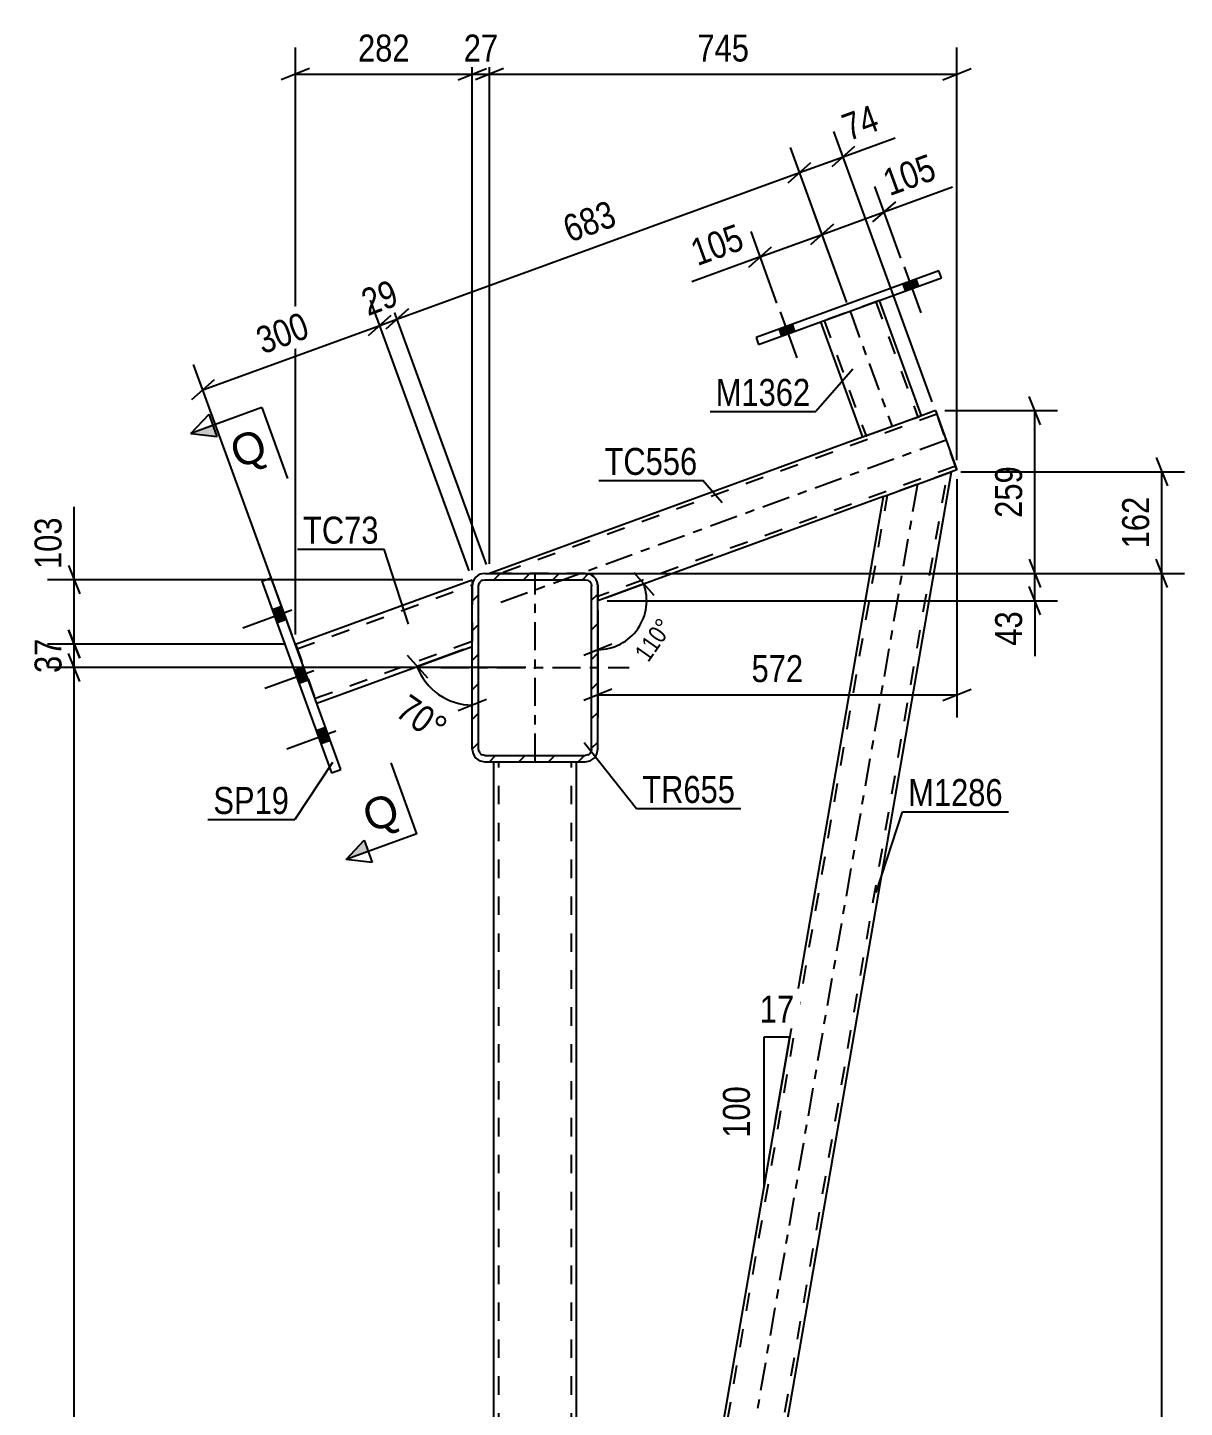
# Model space of a CAD drawing. Header units: millimetres. Extents: x -135 to 1054, y -647 to 194.
# Drawn here: x 74.4 to 197.3, y -452.7 to -306.1 of the extents above; entities that cross this region are included whole.
import ezdxf

# ---------------------------------------------------------------- set-up
doc = ezdxf.new("R2010")
doc.units = ezdxf.units.MM
doc.linetypes.add('DXK_LINE_DOT2', pattern=[3.9198, 1.9599, -1.9599])
doc.linetypes.add('DXK_LINE_DOT3', pattern=[5.9187, 2.979, -0.9799, 0.9799, -0.9799])
doc.styles.add('Arial', font='ARIAL.TTF', dxfattribs={"height": 0.2})
doc.styles.add('Arial Narrow', font='ARIALN.TTF', dxfattribs={"height": 0.2})

# ---------------------------------------------------------------- blocks, each defined once
blk = doc.blocks.new('Bolt-122571314-2929 - 2922')
at = {"linetype": 'Continuous'}
for points in [[(101.89, -369.01), (101.39, -367.63), (100.39, -367.99), (100.89, -369.37)], [(101.89, -369.01), (101.39, -367.63), (100.39, -367.99), (100.89, -369.37)], [(101.89, -369.01), (101.39, -367.63), (100.39, -367.99), (100.89, -369.37)], [(104.23, -375.43), (103.73, -374.05), (102.72, -374.41), (103.22, -375.79)], [(104.23, -375.43), (103.73, -374.05), (102.72, -374.41), (103.22, -375.79)], [(106.56, -381.85), (106.06, -380.47), (105.06, -380.83), (105.56, -382.21)], [(106.56, -381.85), (106.06, -380.47), (105.06, -380.83), (105.56, -382.21)], [(106.56, -381.85), (106.06, -380.47), (105.06, -380.83), (105.56, -382.21)]]:
    blk.add_hatch(color=1, dxfattribs=at).paths.add_polyline_path(points)
at = {"color": 1, "linetype": 'Continuous'}
for p, q in [((101.39, -367.63), (100.39, -367.99)), ((101.39, -367.63), (100.39, -367.99)), ((101.39, -367.63), (100.39, -367.99)), ((102.45, -368.02), (97.25, -369.91)), ((102.45, -368.02), (97.25, -369.91)), ((102.45, -368.02), (97.25, -369.91)), ((101.89, -369.01), (100.89, -369.37)), ((101.89, -369.01), (100.89, -369.37)), ((101.89, -369.01), (100.89, -369.37)), ((104.79, -374.44), (99.59, -376.33)), ((104.79, -374.44), (99.59, -376.33)), ((103.73, -374.05), (102.72, -374.41)), ((103.73, -374.05), (102.72, -374.41)), ((104.23, -375.43), (103.22, -375.79)), ((104.23, -375.43), (103.22, -375.79)), ((107.13, -380.86), (101.93, -382.76)), ((107.13, -380.86), (101.93, -382.76)), ((107.13, -380.86), (101.93, -382.76)), ((106.06, -380.47), (105.06, -380.83)), ((106.06, -380.47), (105.06, -380.83)), ((106.06, -380.47), (105.06, -380.83)), ((106.56, -381.85), (105.56, -382.21)), ((106.56, -381.85), (105.56, -382.21)), ((106.56, -381.85), (105.56, -382.21))]:
    blk.add_line(p, q, dxfattribs=at)
blk = doc.blocks.new('Part-122571314-2949 - 2922')
at = {"color": 7, "linetype": 'DXK_LINE_DOT3'}
blk.add_line((168.9, -354.62), (132.7, -563.92), dxfattribs=at)
at = {"color": 7, "linetype": 'DXK_LINE_DOT2'}
for p, q in [((133.45, -576.77), (172.08, -353.46)), ((172.51, -353.3), (165.29, -355.94)), ((172.51, -353.3), (172.51, -353.3)), ((132.7, -546.72), (165.73, -355.78)), ((165.29, -355.94), (165.29, -355.94)), ((132.7, -576.77), (132.7, -544.37)), ((132.7, -544.37), (132.7, -544.37)), ((132.7, -548.43), (132.7, -544.37)), ((133.45, -576.77), (132.7, -576.77)), ((133.63, -576.77), (133.79, -576.8)), ((133.79, -576.8), (133.85, -576.81)), ((133.85, -576.81), (133.79, -576.8))]:
    blk.add_line(p, q, dxfattribs=at)
at = {"color": 2, "linetype": 'Continuous'}
for p, q in [((133.85, -576.81), (172.51, -353.3)), ((165.29, -355.94), (172.51, -353.3)), ((172.51, -353.3), (172.51, -353.3)), ((132.7, -544.37), (165.29, -355.94)), ((165.29, -355.94), (165.29, -355.94)), ((132.7, -576.77), (132.7, -548.43)), ((133.62, -576.77), (133.36, -576.77)), ((133.63, -576.77), (133.62, -576.77))]:
    blk.add_line(p, q, dxfattribs=at)
blk = doc.blocks.new('Part-122571314-2963 - 2922')
at = {"color": 7, "linetype": 'DXK_LINE_DOT2'}
for p, q in [((164.88, -335.12), (158.62, -337.4)), ((164.5, -335.25), (168.96, -347.5)), ((164.88, -335.12), (164.88, -335.12)), ((164.88, -335.12), (164.88, -335.12)), ((158.62, -337.4), (158.62, -337.4)), ((158.62, -337.4), (158.62, -337.4)), ((158.99, -337.26), (163.45, -349.51)), ((168.59, -347.64), (169.12, -347.44)), ((169.33, -347.37), (169.34, -347.36)), ((169.33, -347.37), (169.34, -347.36)), ((163.08, -349.65), (163.08, -349.65)), ((163.08, -349.65), (163.08, -349.65)), ((163.45, -349.51), (163.48, -349.5)), ((163.48, -349.5), (163.54, -349.48)), ((163.54, -349.48), (163.56, -349.47))]:
    blk.add_line(p, q, dxfattribs=at)
at = {"color": 2, "linetype": 'Continuous'}
for p, q in [((169.34, -347.36), (164.88, -335.12)), ((158.62, -337.4), (163.08, -349.65)), ((168.59, -347.64), (163.08, -349.65)), ((169.28, -347.38), (168.59, -347.64)), ((169.33, -347.37), (169.28, -347.38))]:
    blk.add_line(p, q, dxfattribs=at)
at = {"color": 7, "linetype": 'DXK_LINE_DOT3'}
blk.add_line((161.75, -336.26), (166.21, -348.51), dxfattribs=at)
blk = doc.blocks.new('Part-122571314-3036 - 2922')
at = {"linetype": 'Continuous'}
h = blk.add_hatch(dxfattribs=at)
h.set_pattern_fill('', scale=0.7, style=0, pattern_type=0)
h.set_pattern_definition([(45, (121.63, -382.7673), (-1.57154, 1.57154), [])])
h.paths.add_polyline_path([(121.63, -365.43), (121.63, -382.77), (121.73, -383.28), (122.02, -383.71), (122.45, -384), (122.96, -384.1), (133.63, -384.1), (134.14, -384), (134.57, -383.71), (134.86, -383.28), (134.96, -382.77), (134.96, -365.43), (134.86, -364.92), (134.57, -364.49), (134.14, -364.2), (133.63, -364.1), (122.96, -364.1), (122.45, -364.2), (122.02, -364.49), (121.73, -364.92)])
h.paths.add_polyline_path([(122.49, -364.96), (122.71, -364.82), (122.96, -364.77), (133.63, -364.77), (133.89, -364.82), (134.1, -364.96), (134.25, -365.18), (134.3, -365.43), (134.3, -382.77), (134.25, -383.02), (134.1, -383.24), (133.89, -383.38), (133.63, -383.43), (122.96, -383.43), (122.71, -383.38), (122.49, -383.24), (122.35, -383.02), (122.3, -382.77), (122.3, -365.43), (122.35, -365.18)])
at = {"color": 2, "linetype": 'Continuous'}
for p, q in [((122.96, -364.1), (122.45, -364.2)), ((122.71, -364.82), (122.96, -364.77)), ((122.96, -364.1), (133.63, -364.1)), ((122.96, -364.77), (133.63, -364.77)), ((134.14, -364.2), (133.63, -364.1)), ((133.63, -364.77), (133.89, -364.82)), ((121.73, -364.92), (121.63, -365.43)), ((121.63, -382.77), (121.63, -365.43)), ((122.3, -365.43), (122.35, -365.18)), ((122.3, -382.77), (122.3, -365.43)), ((134.25, -365.18), (134.3, -365.43)), ((134.3, -382.77), (134.3, -365.43)), ((134.96, -365.43), (134.86, -364.92)), ((134.96, -382.77), (134.96, -365.43)), ((121.63, -382.77), (121.73, -383.28)), ((122.35, -383.02), (122.3, -382.77)), ((122.96, -383.43), (122.71, -383.38)), ((122.96, -383.43), (133.63, -383.43)), ((133.89, -383.38), (133.63, -383.43)), ((134.3, -382.77), (134.25, -383.02)), ((134.86, -383.28), (134.96, -382.77)), ((122.45, -384), (122.96, -384.1)), ((122.96, -384.1), (133.63, -384.1)), ((133.63, -384.1), (134.14, -384))]:
    blk.add_line(p, q, dxfattribs=at)
at = {"color": 7, "linetype": 'DXK_LINE_DOT3'}
for p, q in [((128.3, -384.1), (128.3, -364.1)), ((118.3, -374.1), (138.3, -374.1))]:
    blk.add_line(p, q, dxfattribs=at)
at = {"color": 2, "linetype": 'Continuous'}
for centre, radius, start, end in [((122.96, -365.43), 1.33, 112.5, 157.5), ((122.96, -365.43), 0.667, 112.5, 157.5), ((133.63, -365.43), 0.667, 22.5, 67.5), ((133.63, -365.43), 1.33, 22.5, 67.5), ((122.96, -382.77), 1.33, 202.5, 247.5), ((122.96, -382.77), 0.667, 202.5, 247.5), ((133.63, -382.77), 0.667, 292.5, 337.5), ((133.63, -382.77), 1.33, 292.5, 337.5)]:
    blk.add_arc(centre, radius, start, end, dxfattribs=at)
blk = doc.blocks.new('Part-122571314-3170 - 2922')
at = {"color": 2, "linetype": 'Continuous'}
for p, q in [((171.19, -331.97), (151.77, -339.04)), ((171.46, -332.73), (171.19, -331.97)), ((152.04, -339.79), (171.46, -332.73)), ((151.77, -339.04), (152.04, -339.79))]:
    blk.add_line(p, q, dxfattribs=at)
blk = doc.blocks.new('Part-122571314-3106 - 2922')
at = {"color": 7, "linetype": 'DXK_LINE_DOT2'}
for p, q in [((170.95, -347.2), (124.63, -364.1)), ((173.1, -353.09), (170.82, -346.82)), ((170.96, -347.23), (170.99, -347.29)), ((169.33, -347.37), (163.08, -349.65)), ((172.96, -352.71), (134.96, -366.57)), ((172.51, -353.3), (165.29, -355.94)), ((133.63, -364.1), (123.46, -364.1)), ((123.46, -364.1), (123.46, -364.1)), ((123.64, -364.1), (123.46, -364.1)), ((133.63, -364.1), (134.14, -364.2)), ((134.14, -364.2), (133.63, -364.1)), ((133.63, -364.1), (134.14, -364.2)), ((134.14, -364.2), (133.63, -364.1)), ((134.86, -364.92), (134.96, -365.43)), ((134.96, -365.43), (134.86, -364.92)), ((134.86, -364.92), (134.96, -365.43)), ((134.96, -365.43), (134.86, -364.92)), ((134.96, -365.43), (134.96, -367))]:
    blk.add_line(p, q, dxfattribs=at)
at = {"color": 2, "linetype": 'Continuous'}
for p, q in [((170.82, -346.82), (169.33, -347.37)), ((170.82, -346.82), (170.82, -346.82)), ((170.82, -346.82), (173.1, -353.09)), ((163.08, -349.65), (123.46, -364.1)), ((173.1, -353.09), (172.51, -353.3)), ((173.1, -353.09), (173.1, -353.09)), ((165.29, -355.94), (134.96, -367))]:
    blk.add_line(p, q, dxfattribs=at)
at = {"color": 7, "linetype": 'DXK_LINE_DOT3'}
blk.add_line((171.96, -349.96), (124.6, -367.23), dxfattribs=at)
at = {"color": 7, "linetype": 'DXK_LINE_DOT2'}
blk.add_arc((133.63, -365.43), 1.33, 22.5, 67.5, dxfattribs=at)
blk.add_arc((133.63, -365.43), 1.33, 22.5, 67.5, dxfattribs=at)
blk.add_arc((133.63, -365.43), 1.33, 22.5, 67.5, dxfattribs=at)
blk.add_arc((133.63, -365.43), 1.33, 22.5, 67.5, dxfattribs=at)
blk = doc.blocks.new('Part-122571314-2999 - 2922')
at = {"color": 2, "linetype": 'Continuous'}
for p, q in [((123.9, -455.55), (123.9, -384.1)), ((132.7, -455.55), (132.7, -384.1)), ((123.9, -481.21), (123.9, -480.62)), ((132.7, -481.21), (132.7, -480.62)), ((123.9, -576.77), (123.9, -505.31)), ((132.7, -548.48), (132.7, -505.31))]:
    blk.add_line(p, q, dxfattribs=at)
at = {"color": 7, "linetype": 'DXK_LINE_DOT2'}
for p, q in [((123.9, -384.1), (132.7, -384.1)), ((124.43, -576.77), (124.43, -384.1)), ((132.16, -576.77), (132.16, -384.1)), ((123.9, -480.62), (123.9, -455.55)), ((132.7, -480.62), (132.7, -455.55)), ((123.9, -505.31), (123.9, -481.21)), ((132.7, -505.31), (132.7, -481.21)), ((132.7, -576.77), (132.7, -548.48)), ((123.9, -576.77), (132.7, -576.77))]:
    blk.add_line(p, q, dxfattribs=at)
blk = doc.blocks.new('Part-122571314-3014 - 2922')
at = {"color": 2, "linetype": 'Continuous'}
for p, q in [((102.84, -371.61), (121.63, -364.77)), ((121.63, -364.77), (121.63, -365.43)), ((105.12, -377.87), (121.63, -371.86))]:
    blk.add_line(p, q, dxfattribs=at)
at = {"color": 7, "linetype": 'DXK_LINE_DOT2'}
for p, q in [((103.02, -372.11), (121.63, -365.33)), ((121.63, -365.43), (121.63, -371.86)), ((102.84, -371.61), (105.12, -377.87)), ((104.93, -377.37), (121.63, -371.29))]:
    blk.add_line(p, q, dxfattribs=at)
blk = doc.blocks.new('Bolt-122571314-3021 - 2922')
at = {"linetype": 'Continuous'}
for points in [[(168.74, -332.86), (167.36, -333.37), (167.64, -334.12), (169.02, -333.62)], [(155.59, -337.65), (154.21, -338.15), (154.48, -338.91), (155.86, -338.4)]]:
    blk.add_hatch(color=1, dxfattribs=at).paths.add_polyline_path(points)
at = {"color": 1, "linetype": 'Continuous'}
for p, q in [((167.48, -331.55), (169.26, -336.43)), ((167.36, -333.37), (167.64, -334.12)), ((168.74, -332.86), (169.02, -333.62)), ((154.33, -336.34), (156.11, -341.22)), ((154.21, -338.15), (154.48, -338.91)), ((155.59, -337.65), (155.86, -338.4))]:
    blk.add_line(p, q, dxfattribs=at)
blk = doc.blocks.new('Bolt-122571314-3173 - 2922')
at = {"linetype": 'Continuous'}
for points in [[(168.74, -332.86), (167.36, -333.37), (167.64, -334.12), (169.02, -333.62)], [(155.59, -337.65), (154.21, -338.15), (154.48, -338.91), (155.86, -338.4)]]:
    blk.add_hatch(color=1, dxfattribs=at).paths.add_polyline_path(points)
at = {"color": 1, "linetype": 'Continuous'}
for p, q in [((167.48, -331.55), (169.26, -336.43)), ((167.36, -333.37), (167.64, -334.12)), ((168.74, -332.86), (169.02, -333.62)), ((154.33, -336.34), (156.11, -341.22)), ((154.21, -338.15), (154.48, -338.91)), ((155.59, -337.65), (155.86, -338.4))]:
    blk.add_line(p, q, dxfattribs=at)
blk = doc.blocks.new('Part-122571314-3101 - 2922')
at = {"color": 2, "linetype": 'Continuous'}
for p, q in [((99.27, -364.92), (100.27, -364.56)), ((107.68, -384.92), (100.27, -364.56)), ((99.27, -364.92), (106.68, -385.28)), ((106.68, -385.28), (107.68, -384.92))]:
    blk.add_line(p, q, dxfattribs=at)
blk = doc.blocks.new('StraightDimension-122571314-35653 - 2922')
at = {"color": 7, "linetype": 'Continuous'}
for p, q in [((78.75, -370.11), (79.95, -373.11)), ((101.84, -371.61), (76.5, -371.61)), ((79.35, -374.1), (79.35, -371.61)), ((79.95, -375.6), (78.75, -372.6)), ((127.3, -374.1), (76.5, -374.1))]:
    blk.add_line(p, q, dxfattribs=at)
at = {"color": 0}
blk.add_wipeout([(78.6, -370.42), (74.4, -370.42), (74.4, -375.28), (78.6, -375.28)], dxfattribs=at)
at = {"color": 3, "style": 'Arial Narrow'}
blk.add_text('37', height=2.863, rotation=90.0002, dxfattribs=at).set_placement((78, -374.68))
blk = doc.blocks.new('StraightDimension-122571314-34932 - 2922')
at = {"color": 7, "linetype": 'Continuous'}
for p, q in [((181.97, -348.32), (180.77, -345.32)), ((171.82, -346.82), (183.77, -346.82)), ((181.37, -364.1), (181.37, -346.82)), ((180.77, -362.6), (181.97, -365.6)), ((129.3, -364.1), (183.77, -364.1))]:
    blk.add_line(p, q, dxfattribs=at)
at = {"color": 0}
blk.add_wipeout([(180.62, -352.12), (176.42, -352.12), (176.42, -358.8), (180.62, -358.8)], dxfattribs=at)
at = {"color": 3, "style": 'Arial Narrow'}
blk.add_text('259', height=2.863, rotation=90.0002, dxfattribs=at).set_placement((180.02, -358.2))
blk = doc.blocks.new('StraightDimension-122571314-35167 - 2922')
at = {"color": 7, "linetype": 'Continuous'}
for p, q in [((167.14, -330.61), (164.38, -323.02)), ((166.56, -324.63), (164.15, -326.78)), ((161.41, -335.32), (157.8, -325.42)), ((158.78, -328.1), (165.36, -325.7)), ((157.57, -329.17), (159.98, -327.02))]:
    blk.add_line(p, q, dxfattribs=at)
at = {"color": 0}
blk.add_wipeout([(171.87, -322.53), (170.44, -318.59), (164.16, -320.87), (165.59, -324.82)], dxfattribs=at)
at = {"color": 7, "linetype": 'Continuous'}
blk.add_line((165.36, -325.7), (172.62, -323.06), dxfattribs=at)
blk.add_line((165.36, -325.7), (172.62, -323.06), dxfattribs=at)
at = {"color": 3, "style": 'Arial Narrow'}
blk.add_text('105', height=2.863, rotation=20.002, dxfattribs=at).set_placement((165.95, -324.05))
blk = doc.blocks.new('StraightDimension-122571314-35654 - 2922')
at = {"color": 7, "linetype": 'Continuous'}
for p, q in [((79.95, -375.6), (78.75, -372.6)), ((127.3, -374.1), (76.5, -374.1)), ((79.35, -586.86), (79.35, -374.1)), ((78.75, -585.36), (79.95, -588.36)), ((120.63, -586.86), (76.5, -586.86))]:
    blk.add_line(p, q, dxfattribs=at)
at = {"color": 0}
blk.add_wipeout([(78.6, -476.22), (74.4, -476.22), (74.4, -484.74), (78.6, -484.74)], dxfattribs=at)
at = {"color": 3, "style": 'Arial Narrow'}
blk.add_text('3191', height=2.863, rotation=90.0002, dxfattribs=at).set_placement((78, -484.14))
blk = doc.blocks.new('StraightDimension-122571314-34933 - 2922')
at = {"color": 7, "linetype": 'Continuous'}
for p, q in [((180.77, -362.6), (181.97, -365.6)), ((129.3, -364.1), (183.77, -364.1)), ((181.37, -367), (181.37, -364.1)), ((181.97, -368.5), (180.77, -365.5)), ((135.96, -367), (183.77, -367)), ((181.37, -367), (181.37, -372.91)), ((181.37, -367), (181.37, -372.91))]:
    blk.add_line(p, q, dxfattribs=at)
at = {"color": 0}
blk.add_wipeout([(180.62, -367.53), (176.42, -367.53), (176.42, -372.38), (180.62, -372.38)], dxfattribs=at)
at = {"color": 3, "style": 'Arial Narrow'}
blk.add_text('43', height=2.863, rotation=90.0002, dxfattribs=at).set_placement((180.02, -371.78))
blk = doc.blocks.new('AngleDimension-122571314-34913 - 2922')
at = {"color": 7, "linetype": 'Continuous'}
for p, q in [((152.61, -413.31), (155.37, -413.31)), ((152.61, -429.28), (155.37, -413.31)), ((152.61, -429.28), (152.61, -413.31)), ((153.83, -422.18), (155.37, -413.31))]:
    blk.add_line(p, q, dxfattribs=at)
at = {"color": 0}
for points in [[(156.42, -412.41), (156.42, -408.21), (151.56, -408.21), (151.56, -412.41)], [(151.71, -417.95), (147.51, -417.95), (147.51, -424.64), (151.71, -424.64)]]:
    blk.add_wipeout(points, dxfattribs=at)
at = {"color": 3, "style": 'Arial Narrow'}
blk.add_text('17', height=2.863, dxfattribs=at).set_placement((152.16, -411.81))
blk.add_text('100', height=2.863, rotation=90.0002, dxfattribs=at).set_placement((151.11, -424.04))
blk = doc.blocks.new('StraightDimension-122571314-35863 - 2922')
at = {"color": 7, "linetype": 'Continuous'}
for p, q in [((102.84, -370.61), (102.84, -308.24)), ((121.63, -363.77), (121.63, -308.24)), ((104.34, -310.49), (101.34, -311.69)), ((120.13, -311.69), (123.13, -310.49)), ((102.84, -311.09), (121.63, -311.09))]:
    blk.add_line(p, q, dxfattribs=at)
at = {"color": 0}
blk.add_wipeout([(115.58, -310.34), (115.58, -306.14), (108.89, -306.14), (108.89, -310.34)], dxfattribs=at)
at = {"color": 3, "style": 'Arial Narrow'}
blk.add_text('282', height=2.863, dxfattribs=at).set_placement((109.49, -309.74))
blk = doc.blocks.new('StraightDimension-122571314-34915 - 2922')
at = {"color": 7, "linetype": 'Continuous'}
for p, q in [((194.26, -351.8), (195.46, -354.8)), ((173.51, -353.3), (197.26, -353.3)), ((194.86, -364.1), (194.86, -353.3)), ((195.46, -365.6), (194.26, -362.6)), ((129.3, -364.1), (197.26, -364.1))]:
    blk.add_line(p, q, dxfattribs=at)
at = {"color": 0}
blk.add_wipeout([(194.11, -355.36), (189.91, -355.36), (189.91, -362.04), (194.11, -362.04)], dxfattribs=at)
at = {"color": 3, "style": 'Arial Narrow'}
blk.add_text('162', height=2.863, rotation=90.0002, dxfattribs=at).set_placement((193.51, -361.44))
blk = doc.blocks.new('StraightDimension-122571314-34916 - 2922')
at = {"color": 7, "linetype": 'Continuous'}
for p, q in [((195.46, -365.6), (194.26, -362.6)), ((129.3, -364.1), (197.26, -364.1)), ((194.86, -576.77), (194.86, -364.1)), ((194.26, -575.27), (195.46, -578.27)), ((129.3, -576.77), (197.26, -576.77))]:
    blk.add_line(p, q, dxfattribs=at)
at = {"color": 0}
blk.add_wipeout([(194.11, -466.18), (189.91, -466.18), (189.91, -474.69), (194.11, -474.69)], dxfattribs=at)
at = {"color": 3, "style": 'Arial Narrow'}
blk.add_text('3190', height=2.863, rotation=90.0002, dxfattribs=at).set_placement((193.51, -474.09))
blk = doc.blocks.new('AngleDimension-122571314-3315 - 2922')
at = {"color": 7, "linetype": 'Continuous'}
for p, q in [((115.78, -373.99), (121.63, -371.86)), ((120.69, -372.2), (115.78, -373.99)), ((121.63, -378.09), (121.63, -371.86)), ((114.7, -372.78), (116.86, -375.19)), ((123.13, -377.49), (120.13, -378.69))]:
    blk.add_line(p, q, dxfattribs=at)
blk.add_arc((121.63, -371.86), 6.23, 200, 270, dxfattribs=at)
at = {"color": 0}
blk.add_wipeout([(117.78, -382.99), (120.19, -379.55), (114.9, -375.85), (112.49, -379.29)], dxfattribs=at)
at = {"color": 3, "style": 'Arial Narrow'}
blk.add_text('70°', height=2.863, rotation=-35.002, dxfattribs=at).set_placement((113.32, -379.14))
blk = doc.blocks.new('AngleDimension-122571314-3277 - 2922')
at = {"color": 7, "linetype": 'Continuous'}
for p, q in [((138.77, -364.02), (140.92, -366.42)), ((139.84, -365.22), (134.96, -367)), ((135.9, -366.66), (139.84, -365.22)), ((134.96, -372.2), (134.96, -367)), ((133.46, -372.8), (136.46, -371.6))]:
    blk.add_line(p, q, dxfattribs=at)
blk.add_arc((134.96, -367), 5.19, 270, 20.042, dxfattribs=at)
at = {"color": 0}
blk.add_wipeout([(143.59, -369.66), (141.3, -368.06), (138.13, -372.59), (140.42, -374.19)], dxfattribs=at)
at = {"color": 3, "style": 'Arial Narrow'}
blk.add_text('110°', height=1.909, rotation=55.0211, dxfattribs=at).set_placement((140.32, -373.63))
blk = doc.blocks.new('StraightDimension-122571314-35063 - 2922')
at = {"color": 7, "linetype": 'Continuous'}
for p, q in [((170.47, -345.89), (160.03, -317.18)), ((161.41, -335.32), (155.42, -318.86)), ((162.21, -318.78), (159.8, -320.94)), ((155.19, -322.61), (157.59, -320.46)), ((156.39, -321.54), (161, -319.86))]:
    blk.add_line(p, q, dxfattribs=at)
at = {"color": 0}
blk.add_wipeout([(165.8, -317.31), (164.36, -313.37), (159.8, -315.03), (161.24, -318.97)], dxfattribs=at)
at = {"color": 7, "linetype": 'Continuous'}
blk.add_line((161, -319.86), (166.55, -317.84), dxfattribs=at)
blk.add_line((161, -319.86), (166.55, -317.84), dxfattribs=at)
at = {"color": 3, "style": 'Arial Narrow'}
blk.add_text('74', height=2.863, rotation=20.002, dxfattribs=at).set_placement((161.6, -318.21))
blk = doc.blocks.new('StraightDimension-122571314-35064 - 2922')
at = {"color": 7, "linetype": 'Continuous'}
for p, q in [((161.41, -335.32), (155.42, -318.86)), ((155.19, -322.61), (157.59, -320.46)), ((113.63, -337.1), (156.39, -321.54)), ((123.12, -363.16), (112.66, -334.42)), ((114.84, -336.02), (112.43, -338.18))]:
    blk.add_line(p, q, dxfattribs=at)
at = {"color": 0}
blk.add_wipeout([(137.9, -327.47), (136.46, -323.52), (130.18, -325.81), (131.61, -329.76)], dxfattribs=at)
at = {"color": 3, "style": 'Arial Narrow'}
blk.add_text('683', height=2.863, rotation=20.002, dxfattribs=at).set_placement((131.97, -328.99))
blk = doc.blocks.new('StraightDimension-122571314-35861 - 2922')
at = {"color": 7, "linetype": 'Continuous'}
for p, q in [((123.46, -363.1), (123.46, -308.24)), ((173.1, -352.09), (173.1, -308.24)), ((124.96, -310.49), (121.96, -311.69)), ((171.6, -311.69), (174.6, -310.49)), ((123.46, -311.09), (173.1, -311.09))]:
    blk.add_line(p, q, dxfattribs=at)
at = {"color": 0}
blk.add_wipeout([(151.62, -310.34), (151.62, -306.14), (144.94, -306.14), (144.94, -310.34)], dxfattribs=at)
at = {"color": 3, "style": 'Arial Narrow'}
blk.add_text('745', height=2.863, dxfattribs=at).set_placement((145.54, -309.74))
blk = doc.blocks.new('StraightDimension-122571314-35065 - 2922')
at = {"color": 7, "linetype": 'Continuous'}
for p, q in [((121.29, -363.83), (110.83, -335.09)), ((123.12, -363.16), (112.66, -334.42)), ((110.6, -338.84), (113.01, -336.69)), ((114.84, -336.02), (112.43, -338.18)), ((111.8, -337.77), (113.63, -337.1))]:
    blk.add_line(p, q, dxfattribs=at)
at = {"color": 0}
blk.add_wipeout([(114.74, -335.9), (113.31, -331.95), (108.74, -333.61), (110.18, -337.56)], dxfattribs=at)
at = {"color": 3, "style": 'Arial Narrow'}
blk.add_text('29', height=2.863, rotation=20.002, dxfattribs=at).set_placement((110.54, -336.79))
blk = doc.blocks.new('StraightDimension-122571314-35862 - 2922')
at = {"color": 7, "linetype": 'Continuous'}
for p, q in [((121.63, -363.77), (121.63, -308.24)), ((123.46, -363.1), (123.46, -308.24)), ((120.13, -311.69), (123.13, -310.49)), ((124.96, -310.49), (121.96, -311.69)), ((121.63, -311.09), (123.46, -311.09))]:
    blk.add_line(p, q, dxfattribs=at)
at = {"color": 0}
blk.add_wipeout([(124.97, -310.34), (124.97, -306.14), (120.12, -306.14), (120.12, -310.34)], dxfattribs=at)
at = {"color": 3, "style": 'Arial Narrow'}
blk.add_text('27', height=2.863, dxfattribs=at).set_placement((120.72, -309.74))
blk = doc.blocks.new('StraightDimension-122571314-35066 - 2922')
at = {"color": 7, "linetype": 'Continuous'}
for p, q in [((121.29, -363.83), (110.83, -335.09)), ((110.6, -338.84), (113.01, -336.69)), ((93.01, -344.61), (111.8, -337.77)), ((102.49, -370.67), (92.03, -341.93)), ((94.21, -343.53), (91.8, -345.68))]:
    blk.add_line(p, q, dxfattribs=at)
at = {"color": 0}
blk.add_wipeout([(105.29, -339.34), (103.85, -335.39), (97.57, -337.68), (99.01, -341.62)], dxfattribs=at)
at = {"color": 3, "style": 'Arial Narrow'}
blk.add_text('300', height=2.863, rotation=20.002, dxfattribs=at).set_placement((99.37, -340.85))
blk = doc.blocks.new('StraightDimension-122571314-35168 - 2922')
at = {"color": 7, "linetype": 'Continuous'}
for p, q in [((161.41, -335.32), (157.8, -325.42)), ((153.99, -335.4), (151.23, -327.81)), ((152.2, -330.49), (158.78, -328.1)), ((159.98, -327.02), (157.57, -329.17)), ((151, -331.57), (153.4, -329.41))]:
    blk.add_line(p, q, dxfattribs=at)
at = {"color": 0}
blk.add_wipeout([(151.45, -329.97), (150.01, -326.02), (143.73, -328.31), (145.17, -332.25)], dxfattribs=at)
at = {"color": 7, "linetype": 'Continuous'}
blk.add_line((152.2, -330.49), (144.93, -333.14), dxfattribs=at)
blk.add_line((152.2, -330.49), (144.93, -333.14), dxfattribs=at)
at = {"color": 3, "style": 'Arial Narrow'}
blk.add_text('105', height=2.863, rotation=20.002, dxfattribs=at).set_placement((145.53, -331.48))
blk = doc.blocks.new('StraightDimension-122571314-35652 - 2922')
at = {"color": 7, "linetype": 'Continuous'}
for p, q in [((79.35, -364.77), (79.35, -357.03)), ((79.35, -364.77), (79.35, -357.03)), ((78.75, -363.27), (79.95, -366.27)), ((120.63, -364.77), (76.5, -364.77)), ((79.35, -371.61), (79.35, -364.77)), ((79.95, -373.11), (78.75, -370.11)), ((101.84, -371.61), (76.5, -371.61))]:
    blk.add_line(p, q, dxfattribs=at)
at = {"color": 0}
blk.add_wipeout([(78.6, -357.56), (74.4, -357.56), (74.4, -364.24), (78.6, -364.24)], dxfattribs=at)
at = {"color": 3, "style": 'Arial Narrow'}
blk.add_text('103', height=2.863, rotation=90.0002, dxfattribs=at).set_placement((78, -363.64))
blk = doc.blocks.new('StraightDimension-122571314-35905 - 2922')
at = {"color": 7, "linetype": 'Continuous'}
for p, q in [((173.1, -354.09), (173.1, -379.4)), ((134.96, -368), (134.96, -379.4)), ((136.46, -376.4), (133.46, -377.6)), ((171.6, -377.6), (174.6, -376.4)), ((134.96, -377), (173.1, -377))]:
    blk.add_line(p, q, dxfattribs=at)
at = {"color": 0}
blk.add_wipeout([(157.37, -376.25), (157.37, -372.05), (150.69, -372.05), (150.69, -376.25)], dxfattribs=at)
at = {"color": 3, "style": 'Arial Narrow'}
blk.add_text('572', height=2.863, dxfattribs=at).set_placement((151.29, -375.65))
blk = doc.blocks.new('Mark-122571314-2959 - 2922')
at = {"color": 0}
blk.add_wipeout([(157.53, -346.31), (157.53, -343.31), (147.48, -343.31), (147.48, -346.31)], dxfattribs=at)
blk.add_wipeout([(157.53, -346.31), (157.53, -343.31), (147.48, -343.31), (147.48, -346.31)], dxfattribs=at)
at = {"color": 30, "linetype": 'Continuous'}
for p in [(162.03, -342.41), (146.88, -346.91)]:
    blk.add_line(p, (158.13, -346.91), dxfattribs=at)
at = {"color": 3, "style": 'Arial Narrow'}
blk.add_text('M1362', height=2.863, dxfattribs=at).set_placement((147.48, -346.31))
blk = doc.blocks.new('Mark-122571314-2945 - 2922')
at = {"color": 0}
blk.add_wipeout([(177.97, -388.81), (177.97, -385.81), (167.92, -385.81), (167.92, -388.81)], dxfattribs=at)
blk.add_wipeout([(177.97, -388.81), (177.97, -385.81), (167.92, -385.81), (167.92, -388.81)], dxfattribs=at)
at = {"color": 30, "linetype": 'Continuous'}
for p, q in [((164.53, -398.01), (167.32, -389.41)), ((167.32, -389.41), (178.57, -389.41))]:
    blk.add_line(p, q, dxfattribs=at)
at = {"color": 3, "style": 'Arial Narrow'}
blk.add_text('M1286', height=2.863, dxfattribs=at).set_placement((167.92, -388.81))
blk = doc.blocks.new('Mark-122571314-3032 - 2922')
at = {"color": 0}
blk.add_wipeout([(149.54, -388.48), (149.54, -385.48), (139.68, -385.48), (139.68, -388.48)], dxfattribs=at)
blk.add_wipeout([(149.54, -388.48), (149.54, -385.48), (139.68, -385.48), (139.68, -388.48)], dxfattribs=at)
at = {"color": 30, "linetype": 'Continuous'}
for p, q in [((133.51, -382.08), (139.08, -389.08)), ((139.08, -389.08), (150.14, -389.08))]:
    blk.add_line(p, q, dxfattribs=at)
at = {"color": 3, "style": 'Arial Narrow'}
blk.add_text('TR655', height=2.863, dxfattribs=at).set_placement((139.68, -388.48))
blk = doc.blocks.new('Mark-122571314-3010 - 2922')
at = {"color": 0}
blk.add_wipeout([(111.68, -360.94), (111.68, -357.94), (103.65, -357.94), (103.65, -360.94)], dxfattribs=at)
blk.add_wipeout([(111.68, -360.94), (111.68, -357.94), (103.65, -357.94), (103.65, -360.94)], dxfattribs=at)
at = {"color": 30, "linetype": 'Continuous'}
for p in [(103.05, -361.54), (114.86, -369.5)]:
    blk.add_line(p, (112.28, -361.54), dxfattribs=at)
at = {"color": 3, "style": 'Arial Narrow'}
blk.add_text('TC73', height=2.863, dxfattribs=at).set_placement((103.65, -360.94))
blk = doc.blocks.new('Mark-122571314-3097 - 2922')
at = {"color": 0}
blk.add_wipeout([(102.17, -389.65), (102.17, -386.65), (94.13, -386.65), (94.13, -389.65)], dxfattribs=at)
blk.add_wipeout([(102.17, -389.65), (102.17, -386.65), (94.13, -386.65), (94.13, -389.65)], dxfattribs=at)
at = {"color": 30, "linetype": 'Continuous'}
for p in [(106.78, -384.2), (93.53, -390.25)]:
    blk.add_line(p, (102.77, -390.25), dxfattribs=at)
at = {"color": 3, "style": 'Arial Narrow'}
blk.add_text('SP19', height=2.863, dxfattribs=at).set_placement((94.13, -389.65))
blk = doc.blocks.new('Mark-122571314-3102 - 2922')
at = {"color": 0}
blk.add_wipeout([(145.53, -353.64), (145.53, -350.64), (135.67, -350.64), (135.67, -353.64)], dxfattribs=at)
blk.add_wipeout([(145.53, -353.64), (145.53, -350.64), (135.67, -350.64), (135.67, -353.64)], dxfattribs=at)
at = {"color": 30, "linetype": 'Continuous'}
for p in [(135.07, -354.24), (148.18, -356.62)]:
    blk.add_line(p, (146.13, -354.24), dxfattribs=at)
at = {"color": 3, "style": 'Arial Narrow'}
blk.add_text('TC556', height=2.863, dxfattribs=at).set_placement((135.67, -353.64))
blk = doc.blocks.new('SectionMark-122571314-38204 - 2922')
at = {"linetype": 'Continuous'}
for points in [[(94.09, -348.37), (94.52, -349.55), (91.74, -349.23)], [(110.14, -392.45), (110.56, -393.63), (108.22, -394.48)]]:
    blk.add_hatch(color=6, dxfattribs=at).paths.add_polyline_path(points)
at = {"color": 6, "linetype": 'Continuous'}
for p, q in [((91.74, -349.23), (93.67, -347.2)), ((94.52, -349.55), (93.67, -347.2)), ((91.74, -349.23), (94.52, -349.55)), ((108.22, -394.48), (110.14, -392.45)), ((110.14, -392.45), (110.99, -394.8)), ((110.99, -394.8), (108.22, -394.48))]:
    blk.add_line(p, q, dxfattribs=at)
at = {"color": 0, "linetype": 'Continuous'}
for points in [[(100.12, -351.77), (98.92, -348.48), (95.51, -349.72), (96.71, -353.01)], [(114.19, -390.44), (113, -387.15), (109.59, -388.4), (110.78, -391.68)]]:
    blk.add_wipeout(points, dxfattribs=at)
at = {"color": 6, "linetype": 'Continuous'}
for p, q in [((99.26, -346.49), (91.74, -349.23)), ((99.26, -346.49), (102, -354.01)), ((115.73, -391.75), (113, -384.23)), ((115.73, -391.75), (108.22, -394.48))]:
    blk.add_line(p, q, dxfattribs=at)
at = {"color": 3, "linetype": 'Continuous', "style": 'Arial'}
for p in [(96.71, -353.01), (110.78, -391.68)]:
    blk.add_text('Q', height=3.34, rotation=20.002, dxfattribs=at).set_placement(p)

msp = doc.modelspace()

# ---------------------------------------------------------------- block references
for name in ['Part-122571314-3170 - 2922', 'Bolt-122571314-3021 - 2922', 'Bolt-122571314-3173 - 2922', 'Part-122571314-2963 - 2922', 'Part-122571314-3106 - 2922', 'Part-122571314-2949 - 2922', 'Part-122571314-3101 - 2922', 'Part-122571314-3014 - 2922', 'Part-122571314-3036 - 2922', 'Bolt-122571314-2929 - 2922', 'Part-122571314-2999 - 2922']:
    msp.add_blockref(name, (0, 0))

# ---------------------------------------------------------------- next in the draw order: block references
for name in ['StraightDimension-122571314-35167 - 2922', 'StraightDimension-122571314-34932 - 2922', 'StraightDimension-122571314-35653 - 2922', 'AngleDimension-122571314-34913 - 2922']:
    msp.add_blockref(name, (0, 0))

# ---------------------------------------------------------------- next in the draw order: block references
for name in ['StraightDimension-122571314-35863 - 2922', 'StraightDimension-122571314-35063 - 2922', 'StraightDimension-122571314-34933 - 2922', 'StraightDimension-122571314-35654 - 2922']:
    msp.add_blockref(name, (0, 0))

# ---------------------------------------------------------------- next in the draw order: block references
for name in ['StraightDimension-122571314-34915 - 2922', 'AngleDimension-122571314-3315 - 2922', 'Mark-122571314-3097 - 2922']:
    msp.add_blockref(name, (0, 0))

# ---------------------------------------------------------------- next in the draw order: block references
msp.add_blockref('StraightDimension-122571314-34916 - 2922', (0, 0))

# ---------------------------------------------------------------- next in the draw order: block references
for name in ['StraightDimension-122571314-35064 - 2922', 'AngleDimension-122571314-3277 - 2922', 'Mark-122571314-3032 - 2922', 'Mark-122571314-2945 - 2922']:
    msp.add_blockref(name, (0, 0))

# ---------------------------------------------------------------- next in the draw order: block references
msp.add_blockref('StraightDimension-122571314-35861 - 2922', (0, 0))

# ---------------------------------------------------------------- next in the draw order: block references
for name in ['StraightDimension-122571314-35168 - 2922', 'StraightDimension-122571314-35065 - 2922', 'Mark-122571314-2959 - 2922', 'StraightDimension-122571314-35905 - 2922']:
    msp.add_blockref(name, (0, 0))

# ---------------------------------------------------------------- next in the draw order: block references
for name in ['StraightDimension-122571314-35862 - 2922', 'Mark-122571314-3102 - 2922']:
    msp.add_blockref(name, (0, 0))

# ---------------------------------------------------------------- next in the draw order: block references
msp.add_blockref('StraightDimension-122571314-35066 - 2922', (0, 0))

# ---------------------------------------------------------------- next in the draw order: block references
msp.add_blockref('StraightDimension-122571314-35652 - 2922', (0, 0))

# ---------------------------------------------------------------- next in the draw order: block references
msp.add_blockref('Mark-122571314-3010 - 2922', (0, 0))

# ---------------------------------------------------------------- next in the draw order: block references
msp.add_blockref('SectionMark-122571314-38204 - 2922', (0, 0))

doc.saveas('drawing.dxf')
